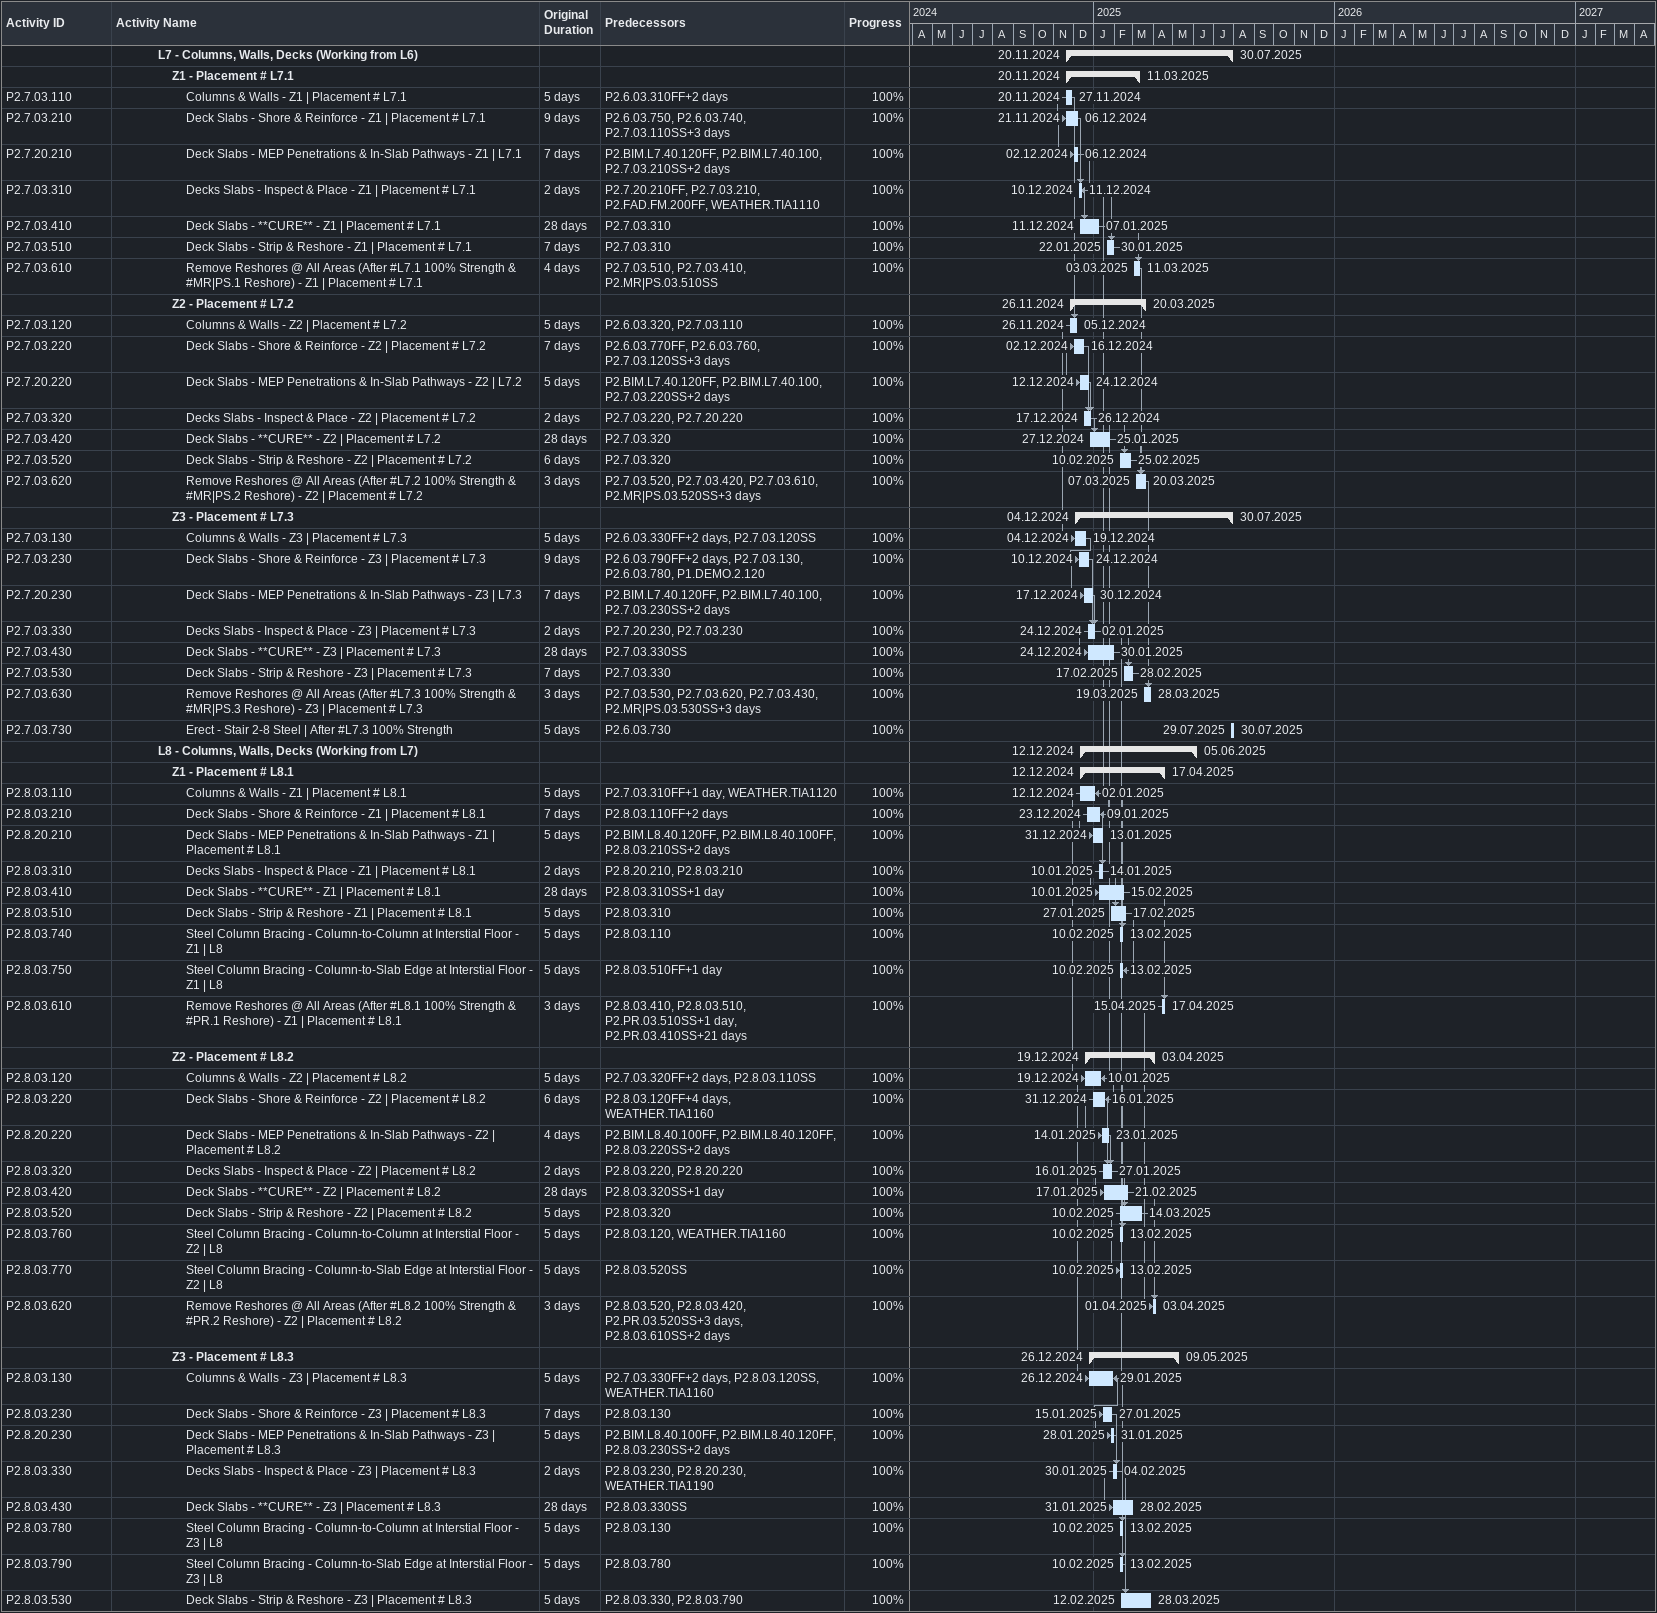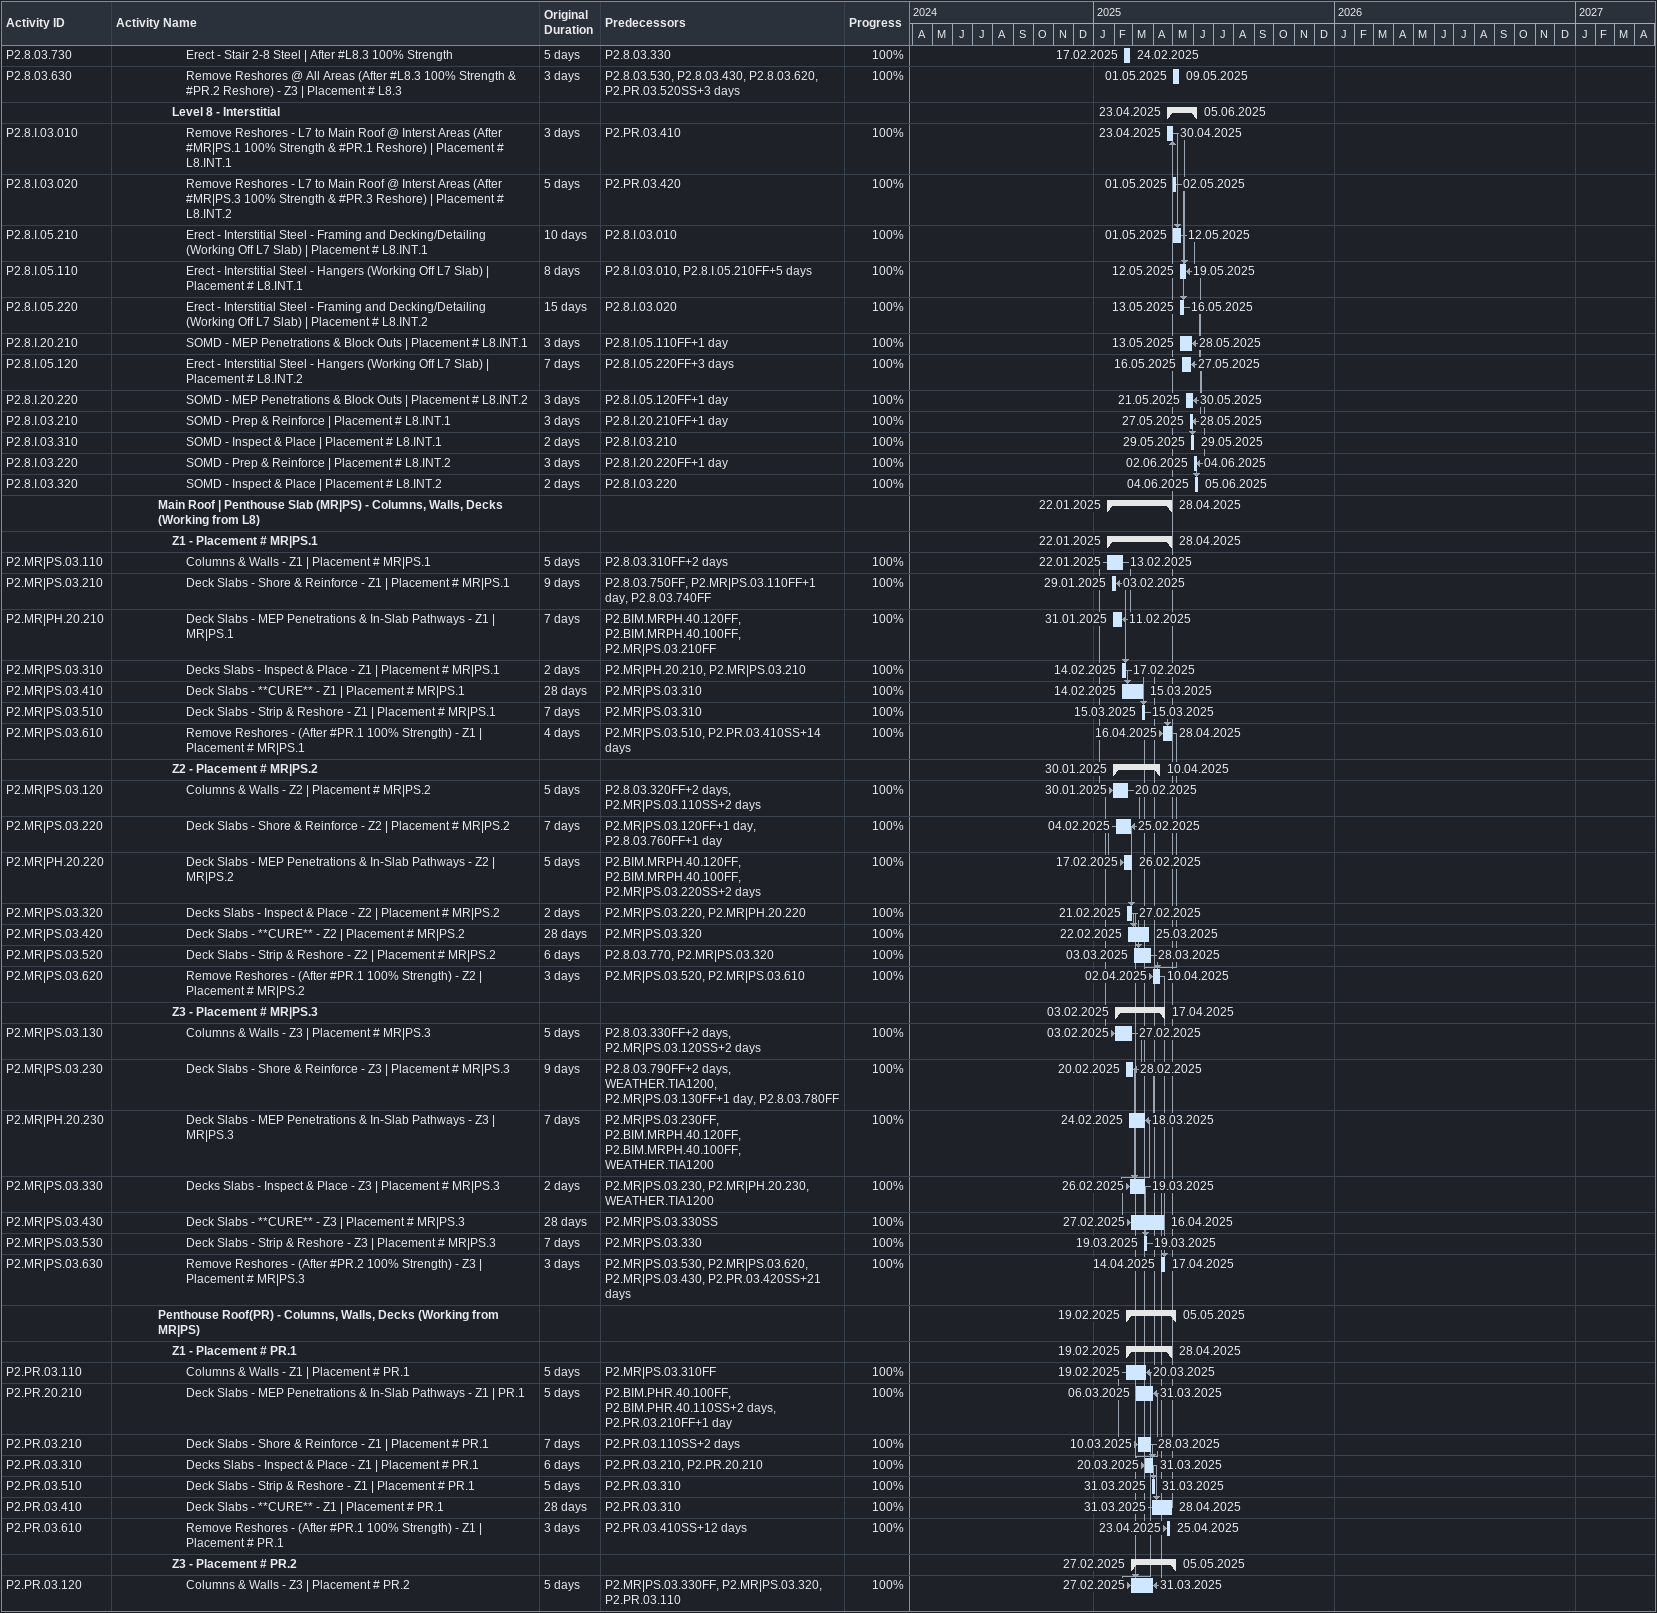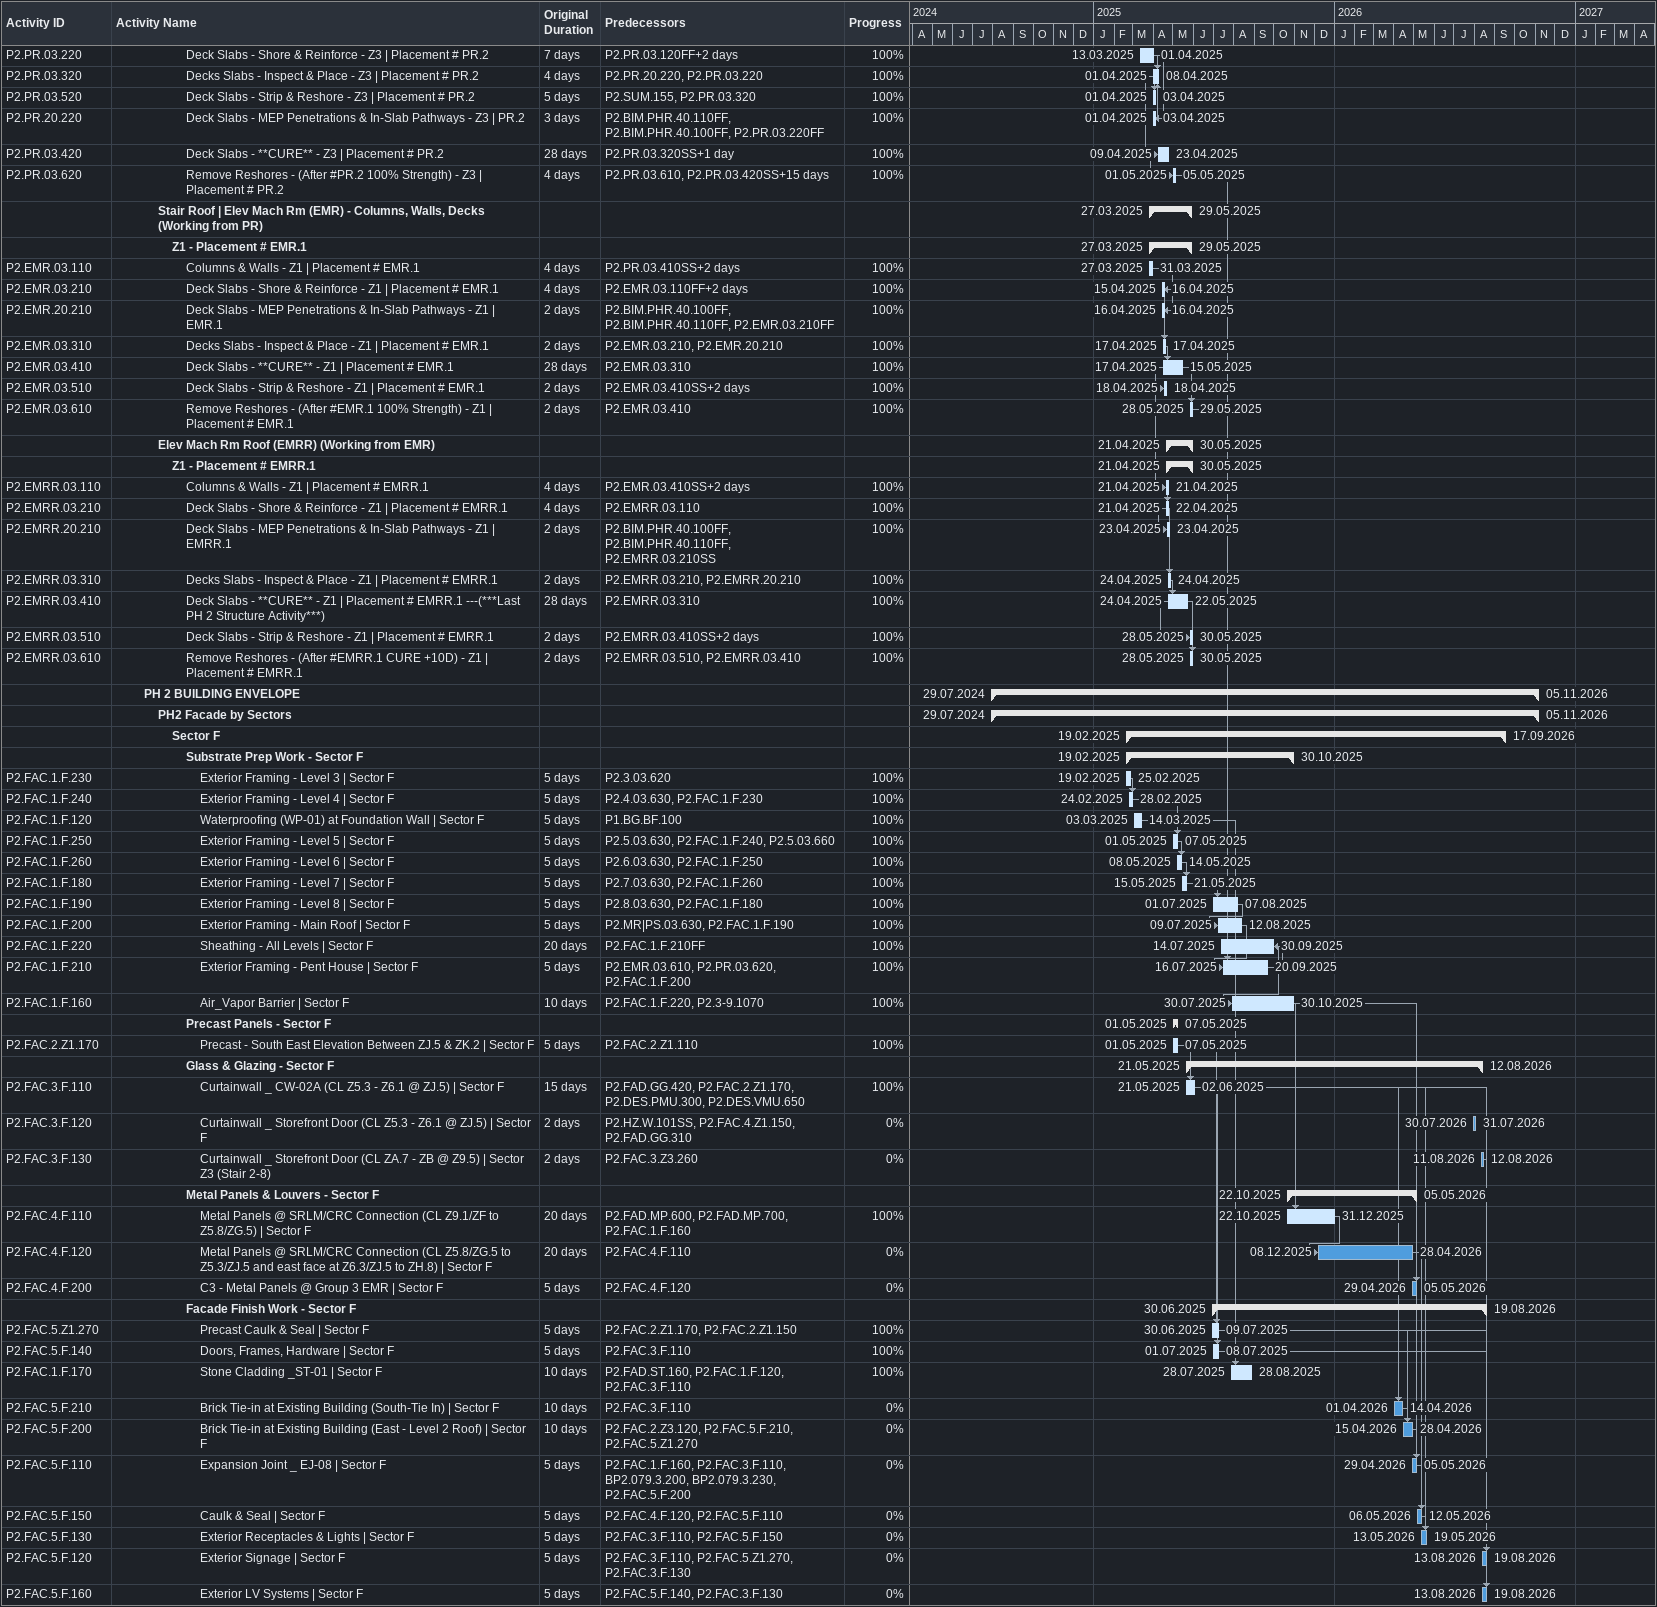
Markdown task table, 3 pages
| ID | Level | Task | Original duration | Start | Finish | Predecessors | % complete |
|---|---|---|---|---|---|---|---|
|  | 4 | **L7 - Columns, Walls, Decks (Working from L6)** |  | 2024-11-20 | 2025-07-30 |  |  |
|  | 5 | **Z1 - Placement # L7.1** |  | 2024-11-20 | 2025-03-11 |  |  |
| P2.7.03.110 | 6 | Columns & Walls - Z1 \| Placement # L7.1 | 5d | 2024-11-20 | 2024-11-27 | P2.6.03.310FF+2d | 100 |
| P2.7.03.210 | 6 | Deck Slabs - Shore & Reinforce - Z1 \| Placement # L7.1 | 9d | 2024-11-21 | 2024-12-06 | P2.6.03.750, P2.6.03.740, P2.7.03.110SS+3d | 100 |
| P2.7.20.210 | 6 | Deck Slabs - MEP Penetrations & In-Slab Pathways - Z1 \| L7.1 | 7d | 2024-12-02 | 2024-12-06 | P2.BIM.L7.40.120FF, P2.BIM.L7.40.100, P2.7.03.210SS+2d | 100 |
| P2.7.03.310 | 6 | Decks Slabs - Inspect & Place - Z1 \| Placement # L7.1 | 2d | 2024-12-10 | 2024-12-11 | P2.7.20.210FF, P2.7.03.210, P2.FAD.FM.200FF, WEATHER.TIA1110 | 100 |
| P2.7.03.410 | 6 | Deck Slabs - **CURE** - Z1 \| Placement # L7.1 | 28d | 2024-12-11 | 2025-01-07 | P2.7.03.310 | 100 |
| P2.7.03.510 | 6 | Deck Slabs - Strip & Reshore - Z1 \| Placement # L7.1 | 7d | 2025-01-22 | 2025-01-30 | P2.7.03.310 | 100 |
| P2.7.03.610 | 6 | Remove Reshores @ All Areas (After #L7.1 100% Strength & #MR\|PS.1 Reshore) - Z1 \| Placement # L7.1 | 4d | 2025-03-03 | 2025-03-11 | P2.7.03.510, P2.7.03.410, P2.MR\|PS.03.510SS | 100 |
|  | 5 | **Z2 - Placement # L7.2** |  | 2024-11-26 | 2025-03-20 |  |  |
| P2.7.03.120 | 6 | Columns & Walls - Z2 \| Placement # L7.2 | 5d | 2024-11-26 | 2024-12-05 | P2.6.03.320, P2.7.03.110 | 100 |
| P2.7.03.220 | 6 | Deck Slabs - Shore & Reinforce - Z2 \| Placement # L7.2 | 7d | 2024-12-02 | 2024-12-16 | P2.6.03.770FF, P2.6.03.760, P2.7.03.120SS+3d | 100 |
| P2.7.20.220 | 6 | Deck Slabs - MEP Penetrations & In-Slab Pathways - Z2 \| L7.2 | 5d | 2024-12-12 | 2024-12-24 | P2.BIM.L7.40.120FF, P2.BIM.L7.40.100, P2.7.03.220SS+2d | 100 |
| P2.7.03.320 | 6 | Decks Slabs - Inspect & Place - Z2 \| Placement # L7.2 | 2d | 2024-12-17 | 2024-12-26 | P2.7.03.220, P2.7.20.220 | 100 |
| P2.7.03.420 | 6 | Deck Slabs - **CURE** - Z2 \| Placement # L7.2 | 28d | 2024-12-27 | 2025-01-25 | P2.7.03.320 | 100 |
| P2.7.03.520 | 6 | Deck Slabs - Strip & Reshore - Z2 \| Placement # L7.2 | 6d | 2025-02-10 | 2025-02-25 | P2.7.03.320 | 100 |
| P2.7.03.620 | 6 | Remove Reshores @ All Areas (After #L7.2 100% Strength & #MR\|PS.2 Reshore) - Z2 \| Placement # L7.2 | 3d | 2025-03-07 | 2025-03-20 | P2.7.03.520, P2.7.03.420, P2.7.03.610, P2.MR\|PS.03.520SS+3d | 100 |
|  | 5 | **Z3 - Placement # L7.3** |  | 2024-12-04 | 2025-07-30 |  |  |
| P2.7.03.130 | 6 | Columns & Walls - Z3 \| Placement # L7.3 | 5d | 2024-12-04 | 2024-12-19 | P2.6.03.330FF+2d, P2.7.03.120SS | 100 |
| P2.7.03.230 | 6 | Deck Slabs - Shore & Reinforce - Z3 \| Placement # L7.3 | 9d | 2024-12-10 | 2024-12-24 | P2.6.03.790FF+2d, P2.7.03.130, P2.6.03.780, P1.DEMO.2.120 | 100 |
| P2.7.20.230 | 6 | Deck Slabs - MEP Penetrations & In-Slab Pathways - Z3 \| L7.3 | 7d | 2024-12-17 | 2024-12-30 | P2.BIM.L7.40.120FF, P2.BIM.L7.40.100, P2.7.03.230SS+2d | 100 |
| P2.7.03.330 | 6 | Decks Slabs - Inspect & Place - Z3 \| Placement # L7.3 | 2d | 2024-12-24 | 2025-01-02 | P2.7.20.230, P2.7.03.230 | 100 |
| P2.7.03.430 | 6 | Deck Slabs - **CURE** - Z3 \| Placement # L7.3 | 28d | 2024-12-24 | 2025-01-30 | P2.7.03.330SS | 100 |
| P2.7.03.530 | 6 | Deck Slabs - Strip & Reshore - Z3 \| Placement # L7.3 | 7d | 2025-02-17 | 2025-02-28 | P2.7.03.330 | 100 |
| P2.7.03.630 | 6 | Remove Reshores @ All Areas (After #L7.3 100% Strength & #MR\|PS.3 Reshore) - Z3 \| Placement # L7.3 | 3d | 2025-03-19 | 2025-03-28 | P2.7.03.530, P2.7.03.620, P2.7.03.430, P2.MR\|PS.03.530SS+3d | 100 |
| P2.7.03.730 | 6 | Erect - Stair 2-8 Steel \| After #L7.3 100% Strength | 5d | 2025-07-29 | 2025-07-30 | P2.6.03.730 | 100 |
|  | 4 | **L8 - Columns, Walls, Decks (Working from L7)** |  | 2024-12-12 | 2025-06-05 |  |  |
|  | 5 | **Z1 - Placement # L8.1** |  | 2024-12-12 | 2025-04-17 |  |  |
| P2.8.03.110 | 6 | Columns & Walls - Z1 \| Placement # L8.1 | 5d | 2024-12-12 | 2025-01-02 | P2.7.03.310FF+1d, WEATHER.TIA1120 | 100 |
| P2.8.03.210 | 6 | Deck Slabs - Shore & Reinforce - Z1 \| Placement # L8.1 | 7d | 2024-12-23 | 2025-01-09 | P2.8.03.110FF+2d | 100 |
| P2.8.20.210 | 6 | Deck Slabs - MEP Penetrations & In-Slab Pathways - Z1 \| Placement # L8.1 | 5d | 2024-12-31 | 2025-01-13 | P2.BIM.L8.40.120FF, P2.BIM.L8.40.100FF, P2.8.03.210SS+2d | 100 |
| P2.8.03.310 | 6 | Decks Slabs - Inspect & Place - Z1 \| Placement # L8.1 | 2d | 2025-01-10 | 2025-01-14 | P2.8.20.210, P2.8.03.210 | 100 |
| P2.8.03.410 | 6 | Deck Slabs - **CURE** - Z1 \| Placement # L8.1 | 28d | 2025-01-10 | 2025-02-15 | P2.8.03.310SS+1d | 100 |
| P2.8.03.510 | 6 | Deck Slabs - Strip & Reshore - Z1 \| Placement # L8.1 | 5d | 2025-01-27 | 2025-02-17 | P2.8.03.310 | 100 |
| P2.8.03.740 | 6 | Steel Column Bracing - Column-to-Column at Interstial Floor - Z1 \| L8 | 5d | 2025-02-10 | 2025-02-13 | P2.8.03.110 | 100 |
| P2.8.03.750 | 6 | Steel Column Bracing - Column-to-Slab Edge at Interstial Floor - Z1 \| L8 | 5d | 2025-02-10 | 2025-02-13 | P2.8.03.510FF+1d | 100 |
| P2.8.03.610 | 6 | Remove Reshores @ All Areas (After #L8.1 100% Strength & #PR.1 Reshore) - Z1 \| Placement # L8.1 | 3d | 2025-04-15 | 2025-04-17 | P2.8.03.410, P2.8.03.510, P2.PR.03.510SS+1d, P2.PR.03.410SS+21d | 100 |
|  | 5 | **Z2 - Placement # L8.2** |  | 2024-12-19 | 2025-04-03 |  |  |
| P2.8.03.120 | 6 | Columns & Walls - Z2 \| Placement # L8.2 | 5d | 2024-12-19 | 2025-01-10 | P2.7.03.320FF+2d, P2.8.03.110SS | 100 |
| P2.8.03.220 | 6 | Deck Slabs - Shore & Reinforce - Z2 \| Placement # L8.2 | 6d | 2024-12-31 | 2025-01-16 | P2.8.03.120FF+4d, WEATHER.TIA1160 | 100 |
| P2.8.20.220 | 6 | Deck Slabs - MEP Penetrations & In-Slab Pathways - Z2 \| Placement # L8.2 | 4d | 2025-01-14 | 2025-01-23 | P2.BIM.L8.40.100FF, P2.BIM.L8.40.120FF, P2.8.03.220SS+2d | 100 |
| P2.8.03.320 | 6 | Decks Slabs - Inspect & Place - Z2 \| Placement # L8.2 | 2d | 2025-01-16 | 2025-01-27 | P2.8.03.220, P2.8.20.220 | 100 |
| P2.8.03.420 | 6 | Deck Slabs - **CURE** - Z2 \| Placement # L8.2 | 28d | 2025-01-17 | 2025-02-21 | P2.8.03.320SS+1d | 100 |
| P2.8.03.520 | 6 | Deck Slabs - Strip & Reshore - Z2 \| Placement # L8.2 | 5d | 2025-02-10 | 2025-03-14 | P2.8.03.320 | 100 |
| P2.8.03.760 | 6 | Steel Column Bracing - Column-to-Column at Interstial Floor - Z2 \| L8 | 5d | 2025-02-10 | 2025-02-13 | P2.8.03.120, WEATHER.TIA1160 | 100 |
| P2.8.03.770 | 6 | Steel Column Bracing - Column-to-Slab Edge at Interstial Floor - Z2 \| L8 | 5d | 2025-02-10 | 2025-02-13 | P2.8.03.520SS | 100 |
| P2.8.03.620 | 6 | Remove Reshores @ All Areas (After #L8.2 100% Strength & #PR.2 Reshore) - Z2 \| Placement # L8.2 | 3d | 2025-04-01 | 2025-04-03 | P2.8.03.520, P2.8.03.420, P2.PR.03.520SS+3d, P2.8.03.610SS+2d | 100 |
|  | 5 | **Z3 - Placement # L8.3** |  | 2024-12-26 | 2025-05-09 |  |  |
| P2.8.03.130 | 6 | Columns & Walls - Z3 \| Placement # L8.3 | 5d | 2024-12-26 | 2025-01-29 | P2.7.03.330FF+2d, P2.8.03.120SS, WEATHER.TIA1160 | 100 |
| P2.8.03.230 | 6 | Deck Slabs - Shore & Reinforce - Z3 \| Placement # L8.3 | 7d | 2025-01-15 | 2025-01-27 | P2.8.03.130 | 100 |
| P2.8.20.230 | 6 | Deck Slabs - MEP Penetrations & In-Slab Pathways - Z3 \| Placement # L8.3 | 5d | 2025-01-28 | 2025-01-31 | P2.BIM.L8.40.100FF, P2.BIM.L8.40.120FF, P2.8.03.230SS+2d | 100 |
| P2.8.03.330 | 6 | Decks Slabs - Inspect & Place - Z3 \| Placement # L8.3 | 2d | 2025-01-30 | 2025-02-04 | P2.8.03.230, P2.8.20.230, WEATHER.TIA1190 | 100 |
| P2.8.03.430 | 6 | Deck Slabs - **CURE** - Z3 \| Placement # L8.3 | 28d | 2025-01-31 | 2025-02-28 | P2.8.03.330SS | 100 |
| P2.8.03.780 | 6 | Steel Column Bracing - Column-to-Column at Interstial Floor - Z3 \| L8 | 5d | 2025-02-10 | 2025-02-13 | P2.8.03.130 | 100 |
| P2.8.03.790 | 6 | Steel Column Bracing - Column-to-Slab Edge at Interstial Floor - Z3 \| L8 | 5d | 2025-02-10 | 2025-02-13 | P2.8.03.780 | 100 |
| P2.8.03.530 | 6 | Deck Slabs - Strip & Reshore - Z3 \| Placement # L8.3 | 5d | 2025-02-12 | 2025-03-28 | P2.8.03.330, P2.8.03.790 | 100 |
| P2.8.03.730 | 6 | Erect - Stair 2-8 Steel \| After #L8.3 100% Strength | 5d | 2025-02-17 | 2025-02-24 | P2.8.03.330 | 100 |
| P2.8.03.630 | 6 | Remove Reshores @ All Areas (After #L8.3 100% Strength & #PR.2 Reshore) - Z3 \| Placement # L8.3 | 3d | 2025-05-01 | 2025-05-09 | P2.8.03.530, P2.8.03.430, P2.8.03.620, P2.PR.03.520SS+3d | 100 |
|  | 5 | **Level 8 - Interstitial** |  | 2025-04-23 | 2025-06-05 |  |  |
| P2.8.I.03.010 | 6 | Remove Reshores - L7 to Main Roof @ Interst Areas (After #MR\|PS.1 100% Strength & #PR.1 Reshore) \| Placement # L8.INT.1 | 3d | 2025-04-23 | 2025-04-30 | P2.PR.03.410 | 100 |
| P2.8.I.03.020 | 6 | Remove Reshores - L7 to Main Roof @ Interst Areas (After #MR\|PS.3 100% Strength & #PR.3 Reshore) \| Placement # L8.INT.2 | 5d | 2025-05-01 | 2025-05-02 | P2.PR.03.420 | 100 |
| P2.8.I.05.210 | 6 | Erect - Interstitial Steel - Framing and Decking/Detailing (Working Off L7 Slab) \| Placement # L8.INT.1 | 10d | 2025-05-01 | 2025-05-12 | P2.8.I.03.010 | 100 |
| P2.8.I.05.110 | 6 | Erect - Interstitial Steel - Hangers (Working Off L7 Slab) \| Placement # L8.INT.1 | 8d | 2025-05-12 | 2025-05-19 | P2.8.I.03.010, P2.8.I.05.210FF+5d | 100 |
| P2.8.I.05.220 | 6 | Erect - Interstitial Steel - Framing and Decking/Detailing (Working Off L7 Slab) \| Placement # L8.INT.2 | 15d | 2025-05-13 | 2025-05-16 | P2.8.I.03.020 | 100 |
| P2.8.I.20.210 | 6 | SOMD - MEP Penetrations & Block Outs \| Placement # L8.INT.1 | 3d | 2025-05-13 | 2025-05-28 | P2.8.I.05.110FF+1d | 100 |
| P2.8.I.05.120 | 6 | Erect - Interstitial Steel - Hangers (Working Off L7 Slab) \| Placement # L8.INT.2 | 7d | 2025-05-16 | 2025-05-27 | P2.8.I.05.220FF+3d | 100 |
| P2.8.I.20.220 | 6 | SOMD - MEP Penetrations & Block Outs \| Placement # L8.INT.2 | 3d | 2025-05-21 | 2025-05-30 | P2.8.I.05.120FF+1d | 100 |
| P2.8.I.03.210 | 6 | SOMD - Prep & Reinforce \| Placement # L8.INT.1 | 3d | 2025-05-27 | 2025-05-28 | P2.8.I.20.210FF+1d | 100 |
| P2.8.I.03.310 | 6 | SOMD - Inspect & Place \| Placement # L8.INT.1 | 2d | 2025-05-29 | 2025-05-29 | P2.8.I.03.210 | 100 |
| P2.8.I.03.220 | 6 | SOMD - Prep & Reinforce \| Placement # L8.INT.2 | 3d | 2025-06-02 | 2025-06-04 | P2.8.I.20.220FF+1d | 100 |
| P2.8.I.03.320 | 6 | SOMD - Inspect & Place \| Placement # L8.INT.2 | 2d | 2025-06-04 | 2025-06-05 | P2.8.I.03.220 | 100 |
|  | 4 | **Main Roof \| Penthouse Slab (MR\|PS) - Columns, Walls, Decks (Working from L8)** |  | 2025-01-22 | 2025-04-28 |  |  |
|  | 5 | **Z1 - Placement # MR\|PS.1** |  | 2025-01-22 | 2025-04-28 |  |  |
| P2.MR\|PS.03.110 | 6 | Columns & Walls - Z1 \| Placement # MR\|PS.1 | 5d | 2025-01-22 | 2025-02-13 | P2.8.03.310FF+2d | 100 |
| P2.MR\|PS.03.210 | 6 | Deck Slabs - Shore & Reinforce - Z1 \| Placement # MR\|PS.1 | 9d | 2025-01-29 | 2025-02-03 | P2.8.03.750FF, P2.MR\|PS.03.110FF+1d, P2.8.03.740FF | 100 |
| P2.MR\|PH.20.210 | 6 | Deck Slabs - MEP Penetrations & In-Slab Pathways - Z1 \| MR\|PS.1 | 7d | 2025-01-31 | 2025-02-11 | P2.BIM.MRPH.40.120FF, P2.BIM.MRPH.40.100FF, P2.MR\|PS.03.210FF | 100 |
| P2.MR\|PS.03.310 | 6 | Decks Slabs - Inspect & Place - Z1 \| Placement # MR\|PS.1 | 2d | 2025-02-14 | 2025-02-17 | P2.MR\|PH.20.210, P2.MR\|PS.03.210 | 100 |
| P2.MR\|PS.03.410 | 6 | Deck Slabs - **CURE** - Z1 \| Placement # MR\|PS.1 | 28d | 2025-02-14 | 2025-03-15 | P2.MR\|PS.03.310 | 100 |
| P2.MR\|PS.03.510 | 6 | Deck Slabs - Strip & Reshore - Z1 \| Placement # MR\|PS.1 | 7d | 2025-03-15 | 2025-03-15 | P2.MR\|PS.03.310 | 100 |
| P2.MR\|PS.03.610 | 6 | Remove Reshores - (After #PR.1 100% Strength) - Z1 \| Placement # MR\|PS.1 | 4d | 2025-04-16 | 2025-04-28 | P2.MR\|PS.03.510, P2.PR.03.410SS+14d | 100 |
|  | 5 | **Z2 - Placement # MR\|PS.2** |  | 2025-01-30 | 2025-04-10 |  |  |
| P2.MR\|PS.03.120 | 6 | Columns & Walls - Z2 \| Placement # MR\|PS.2 | 5d | 2025-01-30 | 2025-02-20 | P2.8.03.320FF+2d, P2.MR\|PS.03.110SS+2d | 100 |
| P2.MR\|PS.03.220 | 6 | Deck Slabs - Shore & Reinforce - Z2 \| Placement # MR\|PS.2 | 7d | 2025-02-04 | 2025-02-25 | P2.MR\|PS.03.120FF+1d, P2.8.03.760FF+1d | 100 |
| P2.MR\|PH.20.220 | 6 | Deck Slabs - MEP Penetrations & In-Slab Pathways - Z2 \| MR\|PS.2 | 5d | 2025-02-17 | 2025-02-26 | P2.BIM.MRPH.40.120FF, P2.BIM.MRPH.40.100FF, P2.MR\|PS.03.220SS+2d | 100 |
| P2.MR\|PS.03.320 | 6 | Decks Slabs - Inspect & Place - Z2 \| Placement # MR\|PS.2 | 2d | 2025-02-21 | 2025-02-27 | P2.MR\|PS.03.220, P2.MR\|PH.20.220 | 100 |
| P2.MR\|PS.03.420 | 6 | Deck Slabs - **CURE** - Z2 \| Placement # MR\|PS.2 | 28d | 2025-02-22 | 2025-03-25 | P2.MR\|PS.03.320 | 100 |
| P2.MR\|PS.03.520 | 6 | Deck Slabs - Strip & Reshore - Z2 \| Placement # MR\|PS.2 | 6d | 2025-03-03 | 2025-03-28 | P2.8.03.770, P2.MR\|PS.03.320 | 100 |
| P2.MR\|PS.03.620 | 6 | Remove Reshores - (After #PR.1 100% Strength) - Z2 \| Placement # MR\|PS.2 | 3d | 2025-04-02 | 2025-04-10 | P2.MR\|PS.03.520, P2.MR\|PS.03.610 | 100 |
|  | 5 | **Z3 - Placement # MR\|PS.3** |  | 2025-02-03 | 2025-04-17 |  |  |
| P2.MR\|PS.03.130 | 6 | Columns & Walls - Z3 \| Placement # MR\|PS.3 | 5d | 2025-02-03 | 2025-02-27 | P2.8.03.330FF+2d, P2.MR\|PS.03.120SS+2d | 100 |
| P2.MR\|PS.03.230 | 6 | Deck Slabs - Shore & Reinforce - Z3 \| Placement # MR\|PS.3 | 9d | 2025-02-20 | 2025-02-28 | P2.8.03.790FF+2d, WEATHER.TIA1200, P2.MR\|PS.03.130FF+1d, P2.8.03.780FF | 100 |
| P2.MR\|PH.20.230 | 6 | Deck Slabs - MEP Penetrations & In-Slab Pathways - Z3 \| MR\|PS.3 | 7d | 2025-02-24 | 2025-03-18 | P2.MR\|PS.03.230FF, P2.BIM.MRPH.40.120FF, P2.BIM.MRPH.40.100FF, WEATHER.TIA1200 | 100 |
| P2.MR\|PS.03.330 | 6 | Decks Slabs - Inspect & Place - Z3 \| Placement # MR\|PS.3 | 2d | 2025-02-26 | 2025-03-19 | P2.MR\|PS.03.230, P2.MR\|PH.20.230, WEATHER.TIA1200 | 100 |
| P2.MR\|PS.03.430 | 6 | Deck Slabs - **CURE** - Z3 \| Placement # MR\|PS.3 | 28d | 2025-02-27 | 2025-04-16 | P2.MR\|PS.03.330SS | 100 |
| P2.MR\|PS.03.530 | 6 | Deck Slabs - Strip & Reshore - Z3 \| Placement # MR\|PS.3 | 7d | 2025-03-19 | 2025-03-19 | P2.MR\|PS.03.330 | 100 |
| P2.MR\|PS.03.630 | 6 | Remove Reshores - (After #PR.2 100% Strength) - Z3 \| Placement # MR\|PS.3 | 3d | 2025-04-14 | 2025-04-17 | P2.MR\|PS.03.530, P2.MR\|PS.03.620, P2.MR\|PS.03.430, P2.PR.03.420SS+21d | 100 |
|  | 4 | **Penthouse Roof(PR) - Columns, Walls, Decks (Working from MR\|PS)** |  | 2025-02-19 | 2025-05-05 |  |  |
|  | 5 | **Z1 - Placement # PR.1** |  | 2025-02-19 | 2025-04-28 |  |  |
| P2.PR.03.110 | 6 | Columns & Walls - Z1 \| Placement # PR.1 | 5d | 2025-02-19 | 2025-03-20 | P2.MR\|PS.03.310FF | 100 |
| P2.PR.20.210 | 6 | Deck Slabs - MEP Penetrations & In-Slab Pathways - Z1 \| PR.1 | 5d | 2025-03-06 | 2025-03-31 | P2.BIM.PHR.40.100FF, P2.BIM.PHR.40.110SS+2d, P2.PR.03.210FF+1d | 100 |
| P2.PR.03.210 | 6 | Deck Slabs - Shore & Reinforce - Z1 \| Placement # PR.1 | 7d | 2025-03-10 | 2025-03-28 | P2.PR.03.110SS+2d | 100 |
| P2.PR.03.310 | 6 | Decks Slabs - Inspect & Place - Z1 \| Placement # PR.1 | 6d | 2025-03-20 | 2025-03-31 | P2.PR.03.210, P2.PR.20.210 | 100 |
| P2.PR.03.510 | 6 | Deck Slabs - Strip & Reshore - Z1 \| Placement # PR.1 | 5d | 2025-03-31 | 2025-03-31 | P2.PR.03.310 | 100 |
| P2.PR.03.410 | 6 | Deck Slabs - **CURE** - Z1 \| Placement # PR.1 | 28d | 2025-03-31 | 2025-04-28 | P2.PR.03.310 | 100 |
| P2.PR.03.610 | 6 | Remove Reshores - (After #PR.1 100% Strength) - Z1 \| Placement # PR.1 | 3d | 2025-04-23 | 2025-04-25 | P2.PR.03.410SS+12d | 100 |
|  | 5 | **Z3 - Placement # PR.2** |  | 2025-02-27 | 2025-05-05 |  |  |
| P2.PR.03.120 | 6 | Columns & Walls - Z3 \| Placement # PR.2 | 5d | 2025-02-27 | 2025-03-31 | P2.MR\|PS.03.330FF, P2.MR\|PS.03.320, P2.PR.03.110 | 100 |
| P2.PR.03.220 | 6 | Deck Slabs - Shore & Reinforce - Z3 \| Placement # PR.2 | 7d | 2025-03-13 | 2025-04-01 | P2.PR.03.120FF+2d | 100 |
| P2.PR.03.320 | 6 | Decks Slabs - Inspect & Place - Z3 \| Placement # PR.2 | 4d | 2025-04-01 | 2025-04-08 | P2.PR.20.220, P2.PR.03.220 | 100 |
| P2.PR.03.520 | 6 | Deck Slabs - Strip & Reshore - Z3 \| Placement # PR.2 | 5d | 2025-04-01 | 2025-04-03 | P2.SUM.155, P2.PR.03.320 | 100 |
| P2.PR.20.220 | 6 | Deck Slabs - MEP Penetrations & In-Slab Pathways - Z3 \| PR.2 | 3d | 2025-04-01 | 2025-04-03 | P2.BIM.PHR.40.110FF, P2.BIM.PHR.40.100FF, P2.PR.03.220FF | 100 |
| P2.PR.03.420 | 6 | Deck Slabs - **CURE** - Z3 \| Placement # PR.2 | 28d | 2025-04-09 | 2025-04-23 | P2.PR.03.320SS+1d | 100 |
| P2.PR.03.620 | 6 | Remove Reshores - (After #PR.2 100% Strength) - Z3 \| Placement # PR.2 | 4d | 2025-05-01 | 2025-05-05 | P2.PR.03.610, P2.PR.03.420SS+15d | 100 |
|  | 4 | **Stair Roof \| Elev Mach Rm (EMR) - Columns, Walls, Decks (Working from PR)** |  | 2025-03-27 | 2025-05-29 |  |  |
|  | 5 | **Z1 - Placement # EMR.1** |  | 2025-03-27 | 2025-05-29 |  |  |
| P2.EMR.03.110 | 6 | Columns & Walls - Z1 \| Placement # EMR.1 | 4d | 2025-03-27 | 2025-03-31 | P2.PR.03.410SS+2d | 100 |
| P2.EMR.03.210 | 6 | Deck Slabs - Shore & Reinforce - Z1 \| Placement # EMR.1 | 4d | 2025-04-15 | 2025-04-16 | P2.EMR.03.110FF+2d | 100 |
| P2.EMR.20.210 | 6 | Deck Slabs - MEP Penetrations & In-Slab Pathways - Z1 \| EMR.1 | 2d | 2025-04-16 | 2025-04-16 | P2.BIM.PHR.40.100FF, P2.BIM.PHR.40.110FF, P2.EMR.03.210FF | 100 |
| P2.EMR.03.310 | 6 | Decks Slabs - Inspect & Place - Z1 \| Placement # EMR.1 | 2d | 2025-04-17 | 2025-04-17 | P2.EMR.03.210, P2.EMR.20.210 | 100 |
| P2.EMR.03.410 | 6 | Deck Slabs - **CURE** - Z1 \| Placement # EMR.1 | 28d | 2025-04-17 | 2025-05-15 | P2.EMR.03.310 | 100 |
| P2.EMR.03.510 | 6 | Deck Slabs - Strip & Reshore - Z1 \| Placement # EMR.1 | 2d | 2025-04-18 | 2025-04-18 | P2.EMR.03.410SS+2d | 100 |
| P2.EMR.03.610 | 6 | Remove Reshores - (After #EMR.1 100% Strength) - Z1 \| Placement # EMR.1 | 2d | 2025-05-28 | 2025-05-29 | P2.EMR.03.410 | 100 |
|  | 4 | **Elev Mach Rm Roof (EMRR) (Working from EMR)** |  | 2025-04-21 | 2025-05-30 |  |  |
|  | 5 | **Z1 - Placement # EMRR.1** |  | 2025-04-21 | 2025-05-30 |  |  |
| P2.EMRR.03.110 | 6 | Columns & Walls - Z1 \| Placement # EMRR.1 | 4d | 2025-04-21 | 2025-04-21 | P2.EMR.03.410SS+2d | 100 |
| P2.EMRR.03.210 | 6 | Deck Slabs - Shore & Reinforce - Z1 \| Placement # EMRR.1 | 4d | 2025-04-21 | 2025-04-22 | P2.EMRR.03.110 | 100 |
| P2.EMRR.20.210 | 6 | Deck Slabs - MEP Penetrations & In-Slab Pathways - Z1 \| EMRR.1 | 2d | 2025-04-23 | 2025-04-23 | P2.BIM.PHR.40.100FF, P2.BIM.PHR.40.110FF, P2.EMRR.03.210SS | 100 |
| P2.EMRR.03.310 | 6 | Decks Slabs - Inspect & Place - Z1 \| Placement # EMRR.1 | 2d | 2025-04-24 | 2025-04-24 | P2.EMRR.03.210, P2.EMRR.20.210 | 100 |
| P2.EMRR.03.410 | 6 | Deck Slabs - **CURE** - Z1 \| Placement # EMRR.1 ---(***Last PH 2 Structure Activity***) | 28d | 2025-04-24 | 2025-05-22 | P2.EMRR.03.310 | 100 |
| P2.EMRR.03.510 | 6 | Deck Slabs - Strip & Reshore - Z1 \| Placement # EMRR.1 | 2d | 2025-05-28 | 2025-05-30 | P2.EMRR.03.410SS+2d | 100 |
| P2.EMRR.03.610 | 6 | Remove Reshores - (After #EMRR.1 CURE +10D) - Z1 \| Placement # EMRR.1 | 2d | 2025-05-28 | 2025-05-30 | P2.EMRR.03.510, P2.EMRR.03.410 | 100 |
|  | 3 | **PH 2 BUILDING ENVELOPE** |  | 2024-07-29 | 2026-11-05 |  |  |
|  | 4 | **PH2 Facade by Sectors** |  | 2024-07-29 | 2026-11-05 |  |  |
|  | 5 | **Sector F** |  | 2025-02-19 | 2026-09-17 |  |  |
|  | 6 | **Substrate Prep Work - Sector F** |  | 2025-02-19 | 2025-10-30 |  |  |
| P2.FAC.1.F.230 | 7 | Exterior Framing - Level 3 \| Sector F | 5d | 2025-02-19 | 2025-02-25 | P2.3.03.620 | 100 |
| P2.FAC.1.F.240 | 7 | Exterior Framing - Level 4 \| Sector F | 5d | 2025-02-24 | 2025-02-28 | P2.4.03.630, P2.FAC.1.F.230 | 100 |
| P2.FAC.1.F.120 | 7 | Waterproofing (WP-01) at Foundation Wall \| Sector F | 5d | 2025-03-03 | 2025-03-14 | P1.BG.BF.100 | 100 |
| P2.FAC.1.F.250 | 7 | Exterior Framing - Level 5 \| Sector F | 5d | 2025-05-01 | 2025-05-07 | P2.5.03.630, P2.FAC.1.F.240, P2.5.03.660 | 100 |
| P2.FAC.1.F.260 | 7 | Exterior Framing - Level 6 \| Sector F | 5d | 2025-05-08 | 2025-05-14 | P2.6.03.630, P2.FAC.1.F.250 | 100 |
| P2.FAC.1.F.180 | 7 | Exterior Framing - Level 7 \| Sector F | 5d | 2025-05-15 | 2025-05-21 | P2.7.03.630, P2.FAC.1.F.260 | 100 |
| P2.FAC.1.F.190 | 7 | Exterior Framing - Level 8 \| Sector F | 5d | 2025-07-01 | 2025-08-07 | P2.8.03.630, P2.FAC.1.F.180 | 100 |
| P2.FAC.1.F.200 | 7 | Exterior Framing - Main Roof \| Sector F | 5d | 2025-07-09 | 2025-08-12 | P2.MR\|PS.03.630, P2.FAC.1.F.190 | 100 |
| P2.FAC.1.F.220 | 7 | Sheathing - All Levels \| Sector F | 20d | 2025-07-14 | 2025-09-30 | P2.FAC.1.F.210FF | 100 |
| P2.FAC.1.F.210 | 7 | Exterior Framing - Pent House \| Sector F | 5d | 2025-07-16 | 2025-09-20 | P2.EMR.03.610, P2.PR.03.620, P2.FAC.1.F.200 | 100 |
| P2.FAC.1.F.160 | 7 | Air_Vapor Barrier \| Sector F | 10d | 2025-07-30 | 2025-10-30 | P2.FAC.1.F.220, P2.3-9.1070 | 100 |
|  | 6 | **Precast Panels - Sector F** |  | 2025-05-01 | 2025-05-07 |  |  |
| P2.FAC.2.Z1.170 | 7 | Precast - South East Elevation Between ZJ.5 & ZK.2 \| Sector F | 5d | 2025-05-01 | 2025-05-07 | P2.FAC.2.Z1.110 | 100 |
|  | 6 | **Glass & Glazing - Sector F** |  | 2025-05-21 | 2026-08-12 |  |  |
| P2.FAC.3.F.110 | 7 | Curtainwall _ CW-02A (CL Z5.3 - Z6.1 @ ZJ.5) \| Sector F | 15d | 2025-05-21 | 2025-06-02 | P2.FAD.GG.420, P2.FAC.2.Z1.170, P2.DES.PMU.300, P2.DES.VMU.650 | 100 |
| P2.FAC.3.F.120 | 7 | Curtainwall _ Storefront Door (CL Z5.3 - Z6.1 @ ZJ.5) \| Sector F | 2d | 2026-07-30 | 2026-07-31 | P2.HZ.W.101SS, P2.FAC.4.Z1.150, P2.FAD.GG.310 | 0 |
| P2.FAC.3.F.130 | 7 | Curtainwall _ Storefront Door (CL ZA.7 - ZB @ Z9.5) \| Sector Z3 (Stair 2-8) | 2d | 2026-08-11 | 2026-08-12 | P2.FAC.3.Z3.260 | 0 |
|  | 6 | **Metal Panels & Louvers - Sector F** |  | 2025-10-22 | 2026-05-05 |  |  |
| P2.FAC.4.F.110 | 7 | Metal Panels @ SRLM/CRC Connection (CL Z9.1/ZF to Z5.8/ZG.5) \| Sector F | 20d | 2025-10-22 | 2025-12-31 | P2.FAD.MP.600, P2.FAD.MP.700, P2.FAC.1.F.160 | 100 |
| P2.FAC.4.F.120 | 7 | Metal Panels @ SRLM/CRC Connection (CL Z5.8/ZG.5 to Z5.3/ZJ.5 and east face at Z6.3/ZJ.5 to ZH.8) \| Sector F | 20d | 2025-12-08 | 2026-04-28 | P2.FAC.4.F.110 | 0 |
| P2.FAC.4.F.200 | 7 | C3 - Metal Panels @ Group 3 EMR \| Sector F | 5d | 2026-04-29 | 2026-05-05 | P2.FAC.4.F.120 | 0 |
|  | 6 | **Facade Finish Work - Sector F** |  | 2025-06-30 | 2026-08-19 |  |  |
| P2.FAC.5.Z1.270 | 7 | Precast Caulk & Seal \| Sector F | 5d | 2025-06-30 | 2025-07-09 | P2.FAC.2.Z1.170, P2.FAC.2.Z1.150 | 100 |
| P2.FAC.5.F.140 | 7 | Doors, Frames, Hardware \| Sector F | 5d | 2025-07-01 | 2025-07-08 | P2.FAC.3.F.110 | 100 |
| P2.FAC.1.F.170 | 7 | Stone Cladding _ST-01 \| Sector F | 10d | 2025-07-28 | 2025-08-28 | P2.FAD.ST.160, P2.FAC.1.F.120, P2.FAC.3.F.110 | 100 |
| P2.FAC.5.F.210 | 7 | Brick Tie-in at Existing Building (South-Tie In) \| Sector F | 10d | 2026-04-01 | 2026-04-14 | P2.FAC.3.F.110 | 0 |
| P2.FAC.5.F.200 | 7 | Brick Tie-in at Existing Building (East - Level 2 Roof) \| Sector F | 10d | 2026-04-15 | 2026-04-28 | P2.FAC.2.Z3.120, P2.FAC.5.F.210, P2.FAC.5.Z1.270 | 0 |
| P2.FAC.5.F.110 | 7 | Expansion Joint _ EJ-08 \| Sector F | 5d | 2026-04-29 | 2026-05-05 | P2.FAC.1.F.160, P2.FAC.3.F.110, BP2.079.3.200, BP2.079.3.230, P2.FAC.5.F.200 | 0 |
| P2.FAC.5.F.150 | 7 | Caulk & Seal \| Sector F | 5d | 2026-05-06 | 2026-05-12 | P2.FAC.4.F.120, P2.FAC.5.F.110 | 0 |
| P2.FAC.5.F.130 | 7 | Exterior Receptacles & Lights \| Sector F | 5d | 2026-05-13 | 2026-05-19 | P2.FAC.3.F.110, P2.FAC.5.F.150 | 0 |
| P2.FAC.5.F.120 | 7 | Exterior Signage \| Sector F | 5d | 2026-08-13 | 2026-08-19 | P2.FAC.3.F.110, P2.FAC.5.Z1.270, P2.FAC.3.F.130 | 0 |
| P2.FAC.5.F.160 | 7 | Exterior LV Systems \| Sector F | 5d | 2026-08-13 | 2026-08-19 | P2.FAC.5.F.140, P2.FAC.3.F.130 | 0 |
